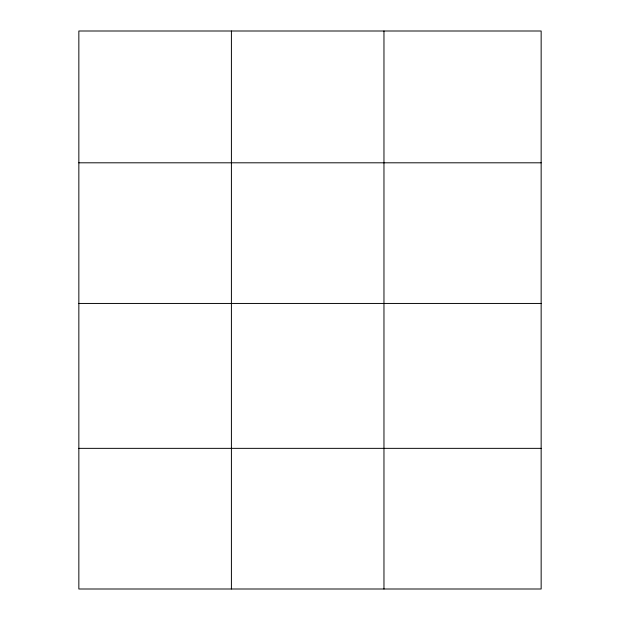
<?xml version="1.0" encoding="UTF-8"?>
<svg xmlns="http://www.w3.org/2000/svg" width="620" height="620" viewBox="0 0 620 620"><rect width="100%" height="100%" fill="white"/><g stroke="black" fill="none" stroke-linecap="round" stroke-linejoin="round"><path stroke-width="0.93" d="M541.152 303.444L541.152 31L78.849 31L78.849 589L541.152 589L541.152 303.444L78.849 303.444M78.849 162.804L541.152 162.804M78.849 448.353L541.152 448.353M383.966 31L383.966 589M231.407 31L231.407 589"/></g></svg>
